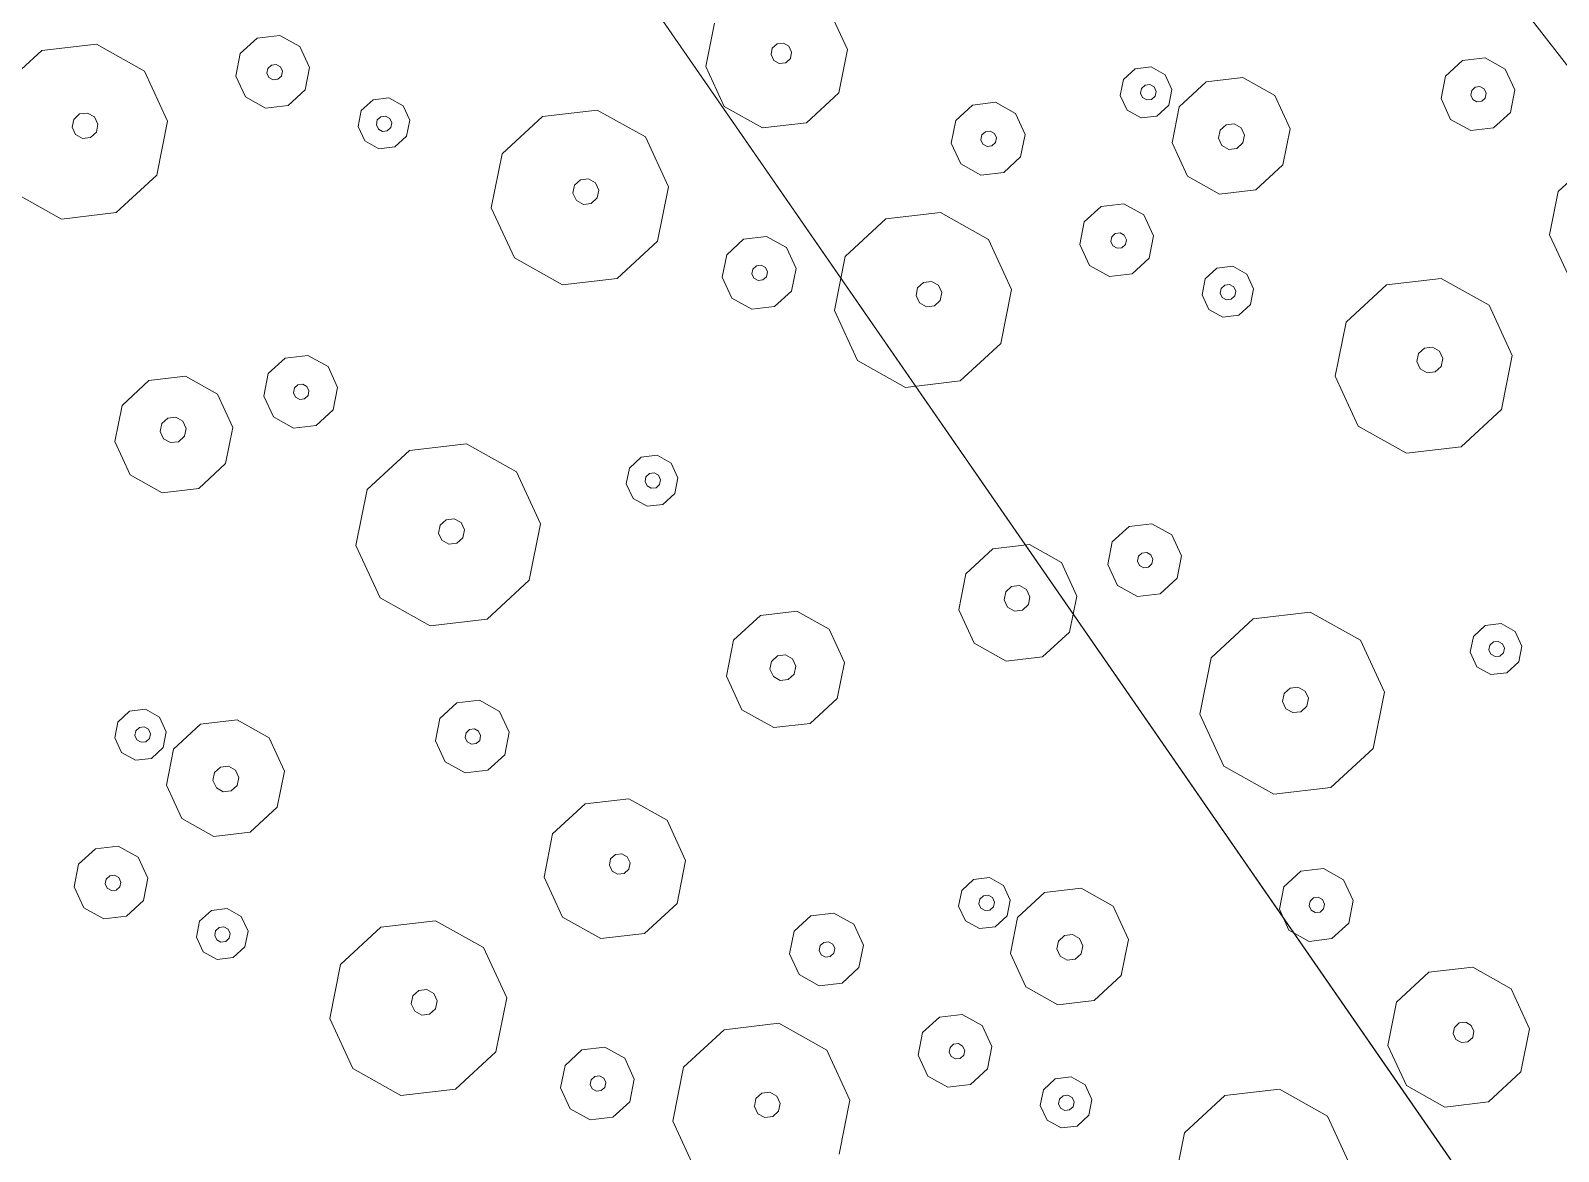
# Model space of a CAD drawing. Header units: metres. Extents: x -2858 to 512, y -1995 to 1252.
# Drawn here: x -960.471 to -957.179, y -846.506 to -844.092 of the extents above; entities that cross this region are included whole.
import ezdxf
from ezdxf.lldxf.tags import DXFTag

# ---------------------------------------------------------------- set-up
doc = ezdxf.new("R2010")
doc.units = ezdxf.units.M
doc.layers.add('Calque commun', color=7, linetype='Continuous')
doc.layers.add('Calque17', color=7, linetype='Continuous')
tags = doc.linetypes.add('HIDDENX2', pattern=[0.75, 0.5, -0.25]).pattern_tags.tags
tags[6:7] = [DXFTag(74, 4), DXFTag(75, 0), DXFTag(340, '0'), DXFTag(46, 1.0), DXFTag(50, 0.0), DXFTag(44, 0.0), DXFTag(45, 0.0)]
tags[4:5] = [DXFTag(74, 4), DXFTag(75, 0), DXFTag(340, '0'), DXFTag(46, 1.0), DXFTag(50, 0.0), DXFTag(44, 0.0), DXFTag(45, 0.0)]

# ---------------------------------------------------------------- blocks, each defined once
blk = doc.blocks.new('geometrebondepartleger')
at = {"layer": 'Calque17', "color": 1, "linetype": 'Continuous', "lineweight": 9}
blk.add_polyline3d([(125.3707, 36.6528, 79), (126.7254, 44.0992, 79), (125.2346, 35.9078, 79), (126.6129, 43.4526, 79), (128.8778, 56.0285, 79), (130.1727, 63.0986, 79), (132.3901, 75.5687, 79), (133.5351, 81.8153, 79), (135.4191, 92.3058, 79), (136.6745, 99.2914, 79), (138.3695, 108.676, 79), (140.6815, 121.4274, 79), (141.2903, 124.8972, 79)], dxfattribs=at)
blk = doc.blocks.new('pattern')
at = {"layer": 'Calque commun', "color": 54, "linetype": 'Continuous', "lineweight": 9}
for p, q in [((61.1579, 51.0036), (61.2396, 51.0519)), ((61.2396, 51.0519), (61.3341, 51.0429)), ((61.3341, 51.0429), (61.4053, 50.9801)), ((61.1201, 50.9165), (61.1579, 51.0036)), ((61.4053, 50.9801), (61.4259, 50.8874)), ((61.2363, 50.9052), (61.2418, 50.9179)), ((61.2418, 50.9179), (61.2538, 50.9249)), ((61.2538, 50.9249), (61.2675, 50.9236)), ((61.2675, 50.9236), (61.2779, 50.9144)), ((61.1407, 50.8239), (61.1201, 50.9165)), ((61.2393, 50.8917), (61.2363, 50.9052)), ((61.2497, 50.8825), (61.2393, 50.8917)), ((61.2754, 50.8882), (61.2635, 50.8812)), ((61.2809, 50.9009), (61.2754, 50.8882)), ((61.2779, 50.9144), (61.2809, 50.9009)), ((61.4259, 50.8874), (61.3881, 50.8003)), ((61.5882, 50.8048), (61.6354, 50.9137)), ((61.2635, 50.8812), (61.2497, 50.8825)), ((61.2119, 50.7611), (61.1407, 50.8239)), ((61.3881, 50.8003), (61.3064, 50.7521)), ((61.614, 50.689), (61.5882, 50.8048)), ((61.3064, 50.7521), (61.2119, 50.7611)), ((61.7029, 50.6105), (61.614, 50.689)), ((61.9233, 50.6596), (61.8211, 50.5992)), ((61.8211, 50.5992), (61.7029, 50.6105)), ((61.2057, 50.5363), (61.2483, 50.5615)), ((61.2483, 50.5615), (61.2975, 50.5568)), ((61.2975, 50.5568), (61.3346, 50.5241)), ((61.1861, 50.491), (61.2057, 50.5363)), ((61.3346, 50.5241), (61.3454, 50.4758)), ((61.1968, 50.4427), (61.1861, 50.491)), ((61.2483, 50.4859), (61.2524, 50.4954)), ((61.2524, 50.4954), (61.2613, 50.5007)), ((61.2613, 50.5007), (61.2717, 50.4997)), ((61.2717, 50.4997), (61.2795, 50.4928)), ((61.2795, 50.4928), (61.2817, 50.4827)), ((60.555, 50.4415), (60.5848, 50.4591)), ((60.5848, 50.4591), (60.6193, 50.4558)), ((61.2505, 50.4757), (61.2483, 50.4859)), ((61.2583, 50.4689), (61.2505, 50.4757)), ((61.2686, 50.4679), (61.2583, 50.4689)), ((61.2776, 50.4731), (61.2686, 50.4679)), ((61.2817, 50.4827), (61.2776, 50.4731)), ((61.3454, 50.4758), (61.3257, 50.4304)), ((60.5412, 50.4098), (60.555, 50.4415)), ((60.6193, 50.4558), (60.6452, 50.4329)), ((60.6452, 50.4329), (60.6527, 50.3991)), ((61.2339, 50.41), (61.1968, 50.4427)), ((61.3257, 50.4304), (61.2831, 50.4053)), ((60.5488, 50.376), (60.5412, 50.4098)), ((60.579, 50.4069), (60.5831, 50.4164)), ((60.5813, 50.3968), (60.579, 50.4069)), ((60.589, 50.3899), (60.5813, 50.3968)), ((60.5831, 50.4164), (60.5921, 50.4217)), ((60.5921, 50.4217), (60.6024, 50.4207)), ((60.6083, 50.3942), (60.5994, 50.3889)), ((60.6024, 50.4207), (60.6102, 50.4138)), ((60.6125, 50.4037), (60.6083, 50.3942)), ((60.6102, 50.4138), (60.6125, 50.4037)), ((60.6527, 50.3991), (60.639, 50.3674)), ((61.2831, 50.4053), (61.2339, 50.41)), ((61.8863, 50.371), (61.9001, 50.4028)), ((61.9001, 50.4028), (61.9299, 50.4204)), ((61.9299, 50.4204), (61.9643, 50.4171)), ((61.9643, 50.4171), (61.9903, 50.3942)), ((61.9903, 50.3942), (61.9978, 50.3604)), ((60.5747, 50.3531), (60.5488, 50.376)), ((60.5994, 50.3889), (60.589, 50.3899)), ((60.639, 50.3674), (60.6092, 50.3498)), ((61.8938, 50.3372), (61.8863, 50.371)), ((61.9257, 50.3683), (61.9299, 50.3778)), ((61.928, 50.3581), (61.9257, 50.3683)), ((61.9358, 50.3513), (61.928, 50.3581)), ((61.9299, 50.3778), (61.9388, 50.3831)), ((61.9388, 50.3831), (61.9491, 50.3821)), ((61.9491, 50.3821), (61.9569, 50.3752)), ((61.9592, 50.3651), (61.9551, 50.3556)), ((61.9569, 50.3752), (61.9592, 50.3651)), ((61.9978, 50.3604), (61.984, 50.3286)), ((60.6092, 50.3498), (60.5747, 50.3531)), ((60.8267, 50.2872), (60.9331, 50.35)), ((60.9331, 50.35), (61.0562, 50.3383)), ((61.0562, 50.3383), (61.1489, 50.2565)), ((61.9198, 50.3143), (61.8938, 50.3372)), ((61.9461, 50.3503), (61.9358, 50.3513)), ((61.9551, 50.3556), (61.9461, 50.3503)), ((61.984, 50.3286), (61.9542, 50.311)), ((61.9542, 50.311), (61.9198, 50.3143)), ((60.7775, 50.1738), (60.8267, 50.2872)), ((61.5913, 50.2317), (61.6595, 50.2719)), ((61.6595, 50.2719), (61.7382, 50.2644)), ((61.7382, 50.2644), (61.7975, 50.2121)), ((61.1489, 50.2565), (61.1757, 50.1358)), ((61.5599, 50.1591), (61.5913, 50.2317)), ((61.7975, 50.2121), (61.8147, 50.1349)), ((60.8044, 50.0531), (60.7775, 50.1738)), ((60.9387, 50.158), (60.9456, 50.1739)), ((60.9456, 50.1739), (60.9605, 50.1827)), ((60.9605, 50.1827), (60.9778, 50.1811)), ((60.9778, 50.1811), (60.9907, 50.1696)), ((60.9907, 50.1696), (60.9945, 50.1527)), ((61.6601, 50.1515), (61.667, 50.1673)), ((61.667, 50.1673), (61.6819, 50.1761)), ((61.6819, 50.1761), (61.6991, 50.1745)), ((61.6991, 50.1745), (61.7121, 50.163)), ((61.7121, 50.163), (61.7158, 50.1462)), ((61.9394, 50.1207), (61.9591, 50.1661)), ((61.9591, 50.1661), (62.0016, 50.1912)), ((62.0016, 50.1912), (62.0508, 50.1865)), ((62.0508, 50.1865), (62.0879, 50.1538)), ((60.9425, 50.1411), (60.9387, 50.158)), ((60.9555, 50.1297), (60.9425, 50.1411)), ((60.9727, 50.128), (60.9555, 50.1297)), ((60.9876, 50.1368), (60.9727, 50.128)), ((60.9945, 50.1527), (60.9876, 50.1368)), ((61.1757, 50.1358), (61.1266, 50.0224)), ((61.5771, 50.0819), (61.5599, 50.1591)), ((61.6639, 50.1346), (61.6601, 50.1515)), ((61.6768, 50.1231), (61.6639, 50.1346)), ((61.709, 50.1303), (61.6941, 50.1215)), ((61.7158, 50.1462), (61.709, 50.1303)), ((61.8147, 50.1349), (61.7832, 50.0623)), ((62.0003, 50.1185), (62.0044, 50.1281)), ((62.0044, 50.1281), (62.0134, 50.1333)), ((62.0134, 50.1333), (62.0237, 50.1323)), ((62.0237, 50.1323), (62.0315, 50.1255)), ((62.0879, 50.1538), (62.0987, 50.1056)), ((61.6941, 50.1215), (61.6768, 50.1231)), ((61.9501, 50.0725), (61.9394, 50.1207)), ((62.0025, 50.1084), (62.0003, 50.1185)), ((62.0103, 50.1015), (62.0025, 50.1084)), ((62.0207, 50.1005), (62.0103, 50.1015)), ((62.0296, 50.1058), (62.0207, 50.1005)), ((62.0337, 50.1153), (62.0296, 50.1058)), ((62.0315, 50.1255), (62.0337, 50.1153)), ((62.0987, 50.1056), (62.079, 50.0602)), ((60.1022, 50.0085), (60.2044, 50.0688)), ((60.2044, 50.0688), (60.3225, 50.0576)), ((61.6364, 50.0296), (61.5771, 50.0819)), ((61.7832, 50.0623), (61.7151, 50.0221)), ((61.9872, 50.0397), (61.9501, 50.0725)), ((62.2494, 50.0153), (62.3516, 50.0756)), ((60.3225, 50.0576), (60.4115, 49.979)), ((60.8971, 49.9713), (60.8044, 50.0531)), ((61.7151, 50.0221), (61.6364, 50.0296)), ((62.0364, 50.035), (61.9872, 50.0397)), ((62.079, 50.0602), (62.0364, 50.035)), ((60.055, 49.8996), (60.1022, 50.0085)), ((61.1266, 50.0224), (61.0201, 49.9596)), ((61.6977, 49.9853), (61.7275, 50.0028)), ((61.7275, 50.0028), (61.7619, 49.9996)), ((61.7619, 49.9996), (61.7879, 49.9767)), ((62.2022, 49.9064), (62.2494, 50.0153)), ((59.8927, 49.9822), (59.855, 49.8951)), ((60.4115, 49.979), (60.4373, 49.8632)), ((61.0201, 49.9596), (60.8971, 49.9713)), ((61.6839, 49.9535), (61.6977, 49.9853)), ((61.7195, 49.9531), (61.7237, 49.9627)), ((61.7237, 49.9627), (61.7326, 49.9679)), ((61.7326, 49.9679), (61.743, 49.9669)), ((61.743, 49.9669), (61.7507, 49.9601)), ((61.7879, 49.9767), (61.7954, 49.9429)), ((61.6914, 49.9197), (61.6839, 49.9535)), ((61.7218, 49.943), (61.7195, 49.9531)), ((61.7296, 49.9361), (61.7218, 49.943)), ((61.7399, 49.9351), (61.7296, 49.9361)), ((61.7489, 49.9404), (61.7399, 49.9351)), ((61.753, 49.9499), (61.7489, 49.9404)), ((61.7507, 49.9601), (61.753, 49.9499)), ((61.7954, 49.9429), (61.7816, 49.9111)), ((60.0808, 49.7838), (60.055, 49.8996)), ((60.2003, 49.8854), (60.2072, 49.9013)), ((60.2072, 49.9013), (60.2221, 49.9101)), ((60.2221, 49.9101), (60.2393, 49.9085)), ((60.2393, 49.9085), (60.2523, 49.897)), ((60.2523, 49.897), (60.2561, 49.8801)), ((61.7174, 49.8968), (61.6914, 49.9197)), ((61.7518, 49.8935), (61.7174, 49.8968)), ((61.7816, 49.9111), (61.7518, 49.8935)), ((62.228, 49.7906), (62.2022, 49.9064)), ((62.3475, 49.8922), (62.3544, 49.9081)), ((62.3544, 49.9081), (62.3693, 49.9169)), ((62.3693, 49.9169), (62.3865, 49.9152)), ((62.3865, 49.9152), (62.3995, 49.9038)), ((62.3995, 49.9038), (62.4033, 49.8869)), ((59.855, 49.8951), (59.7732, 49.8469)), ((60.2041, 49.8685), (60.2003, 49.8854)), ((60.217, 49.8571), (60.2041, 49.8685)), ((60.2492, 49.8642), (60.2343, 49.8554)), ((60.2561, 49.8801), (60.2492, 49.8642)), ((62.3513, 49.8753), (62.3475, 49.8922)), ((62.3643, 49.8639), (62.3513, 49.8753)), ((62.3815, 49.8622), (62.3643, 49.8639)), ((62.3964, 49.871), (62.3815, 49.8622)), ((62.4033, 49.8869), (62.3964, 49.871)), ((62.5845, 49.87), (62.5373, 49.7611)), ((59.7732, 49.8469), (59.6787, 49.8559)), ((60.2343, 49.8554), (60.217, 49.8571)), ((60.4373, 49.8632), (60.3901, 49.7544)), ((61.981, 49.8142), (62.0236, 49.8394)), ((62.0236, 49.8394), (62.0728, 49.8347)), ((62.0728, 49.8347), (62.1098, 49.802)), ((61.9613, 49.7689), (61.981, 49.8142)), ((62.1098, 49.802), (62.1206, 49.7537)), ((60.1698, 49.7053), (60.0808, 49.7838)), ((60.8794, 49.7202), (60.8991, 49.7656)), ((60.8991, 49.7656), (60.9417, 49.7907)), ((60.9417, 49.7907), (60.9909, 49.786)), ((60.9909, 49.786), (61.028, 49.7533)), ((61.9721, 49.7206), (61.9613, 49.7689)), ((62.0235, 49.7638), (62.0276, 49.7733)), ((62.0276, 49.7733), (62.0366, 49.7786)), ((62.0366, 49.7786), (62.0469, 49.7776)), ((62.0469, 49.7776), (62.0547, 49.7707)), ((62.0547, 49.7707), (62.057, 49.7606)), ((62.317, 49.7121), (62.228, 49.7906)), ((60.3901, 49.7544), (60.2879, 49.694)), ((61.028, 49.7533), (61.0387, 49.7051)), ((62.0258, 49.7536), (62.0235, 49.7638)), ((62.0335, 49.7468), (62.0258, 49.7536)), ((62.0439, 49.7458), (62.0335, 49.7468)), ((62.0528, 49.751), (62.0439, 49.7458)), ((62.057, 49.7606), (62.0528, 49.751)), ((62.1206, 49.7537), (62.1009, 49.7083)), ((62.5373, 49.7611), (62.4351, 49.7008)), ((60.2879, 49.694), (60.1698, 49.7053)), ((60.8902, 49.672), (60.8794, 49.7202)), ((60.9416, 49.7151), (60.9458, 49.7246)), ((60.9439, 49.705), (60.9416, 49.7151)), ((60.9517, 49.6981), (60.9439, 49.705)), ((60.9458, 49.7246), (60.9547, 49.7299)), ((60.9547, 49.7299), (60.965, 49.7289)), ((60.9709, 49.7024), (60.962, 49.6971)), ((60.965, 49.7289), (60.9728, 49.7221)), ((60.9751, 49.7119), (60.9709, 49.7024)), ((60.9728, 49.7221), (60.9751, 49.7119)), ((61.0387, 49.7051), (61.019, 49.6597)), ((62.0091, 49.6879), (61.9721, 49.7206)), ((62.1009, 49.7083), (62.0583, 49.6832)), ((62.4351, 49.7008), (62.317, 49.7121)), ((60.9272, 49.6392), (60.8902, 49.672)), ((60.962, 49.6971), (60.9517, 49.6981)), ((61.1142, 49.6552), (61.1823, 49.6955)), ((61.1823, 49.6955), (61.261, 49.688)), ((61.261, 49.688), (61.3203, 49.6356)), ((62.0583, 49.6832), (62.0091, 49.6879)), ((59.6726, 49.6311), (59.7151, 49.6563)), ((59.7151, 49.6563), (59.7644, 49.6516)), ((59.7644, 49.6516), (59.8014, 49.6189)), ((60.9765, 49.6346), (60.9272, 49.6392)), ((61.019, 49.6597), (60.9765, 49.6346)), ((61.0827, 49.5827), (61.1142, 49.6552)), ((61.3203, 49.6356), (61.3375, 49.5584)), ((62.5056, 49.5939), (62.5253, 49.6393)), ((62.5253, 49.6393), (62.5679, 49.6644)), ((62.5679, 49.6644), (62.6171, 49.6597)), ((62.6171, 49.6597), (62.6542, 49.627)), ((59.6529, 49.5858), (59.6726, 49.6311)), ((59.8014, 49.6189), (59.8122, 49.5706)), ((62.572, 49.5983), (62.5809, 49.6036)), ((62.5809, 49.6036), (62.5912, 49.6026)), ((62.5912, 49.6026), (62.599, 49.5957)), ((62.6542, 49.627), (62.6649, 49.5787)), ((59.6637, 49.5375), (59.6529, 49.5858)), ((59.7151, 49.5807), (59.7192, 49.5902)), ((59.7174, 49.5705), (59.7151, 49.5807)), ((59.7251, 49.5637), (59.7174, 49.5705)), ((59.7192, 49.5902), (59.7282, 49.5955)), ((59.7282, 49.5955), (59.7385, 49.5945)), ((59.7444, 49.5679), (59.7355, 49.5627)), ((59.7385, 49.5945), (59.7463, 49.5876)), ((59.7485, 49.5775), (59.7444, 49.5679)), ((59.7463, 49.5876), (59.7485, 49.5775)), ((59.8122, 49.5706), (59.7925, 49.5252)), ((61.0999, 49.5054), (61.0827, 49.5827)), ((61.1757, 49.5653), (61.1826, 49.5812)), ((61.1826, 49.5812), (61.1975, 49.59)), ((61.1975, 49.59), (61.2147, 49.5883)), ((61.2147, 49.5883), (61.2277, 49.5769)), ((61.2277, 49.5769), (61.2314, 49.56)), ((62.5164, 49.5457), (62.5056, 49.5939)), ((62.5678, 49.5888), (62.572, 49.5983)), ((62.5701, 49.5787), (62.5678, 49.5888)), ((62.5779, 49.5718), (62.5701, 49.5787)), ((62.5882, 49.5708), (62.5779, 49.5718)), ((62.5971, 49.5761), (62.5882, 49.5708)), ((62.6013, 49.5856), (62.5971, 49.5761)), ((62.599, 49.5957), (62.6013, 49.5856)), ((62.6649, 49.5787), (62.6452, 49.5334)), ((59.7007, 49.5048), (59.6637, 49.5375)), ((59.7355, 49.5627), (59.7251, 49.5637)), ((61.1794, 49.5484), (61.1757, 49.5653)), ((61.1924, 49.5369), (61.1794, 49.5484)), ((61.2096, 49.5353), (61.1924, 49.5369)), ((61.2245, 49.5441), (61.2096, 49.5353)), ((61.2314, 49.56), (61.2245, 49.5441)), ((61.3375, 49.5584), (61.3061, 49.4858)), ((62.5534, 49.5129), (62.5164, 49.5457)), ((59.7499, 49.5001), (59.7007, 49.5048)), ((59.7925, 49.5252), (59.7499, 49.5001)), ((60.3669, 49.4976), (60.3967, 49.5152)), ((60.3967, 49.5152), (60.4311, 49.5119)), ((60.4311, 49.5119), (60.4571, 49.489)), ((61.1592, 49.4531), (61.0999, 49.5054)), ((62.6027, 49.5082), (62.5534, 49.5129)), ((62.6452, 49.5334), (62.6027, 49.5082)), ((60.3531, 49.4658), (60.3669, 49.4976)), ((60.3926, 49.4631), (60.3967, 49.4726)), ((60.3967, 49.4726), (60.4056, 49.4779)), ((60.4056, 49.4779), (60.416, 49.4769)), ((60.416, 49.4769), (60.4237, 49.47)), ((60.4237, 49.47), (60.426, 49.4599)), ((60.4571, 49.489), (60.4646, 49.4552)), ((61.3061, 49.4858), (61.2379, 49.4456)), ((60.3606, 49.432), (60.3531, 49.4658)), ((60.3948, 49.4529), (60.3926, 49.4631)), ((60.4026, 49.4461), (60.3948, 49.4529)), ((60.4129, 49.4451), (60.4026, 49.4461)), ((60.4219, 49.4504), (60.4129, 49.4451)), ((60.426, 49.4599), (60.4219, 49.4504)), ((60.4646, 49.4552), (60.4508, 49.4234)), ((61.2379, 49.4456), (61.1592, 49.4531)), ((62.1004, 49.4073), (62.1821, 49.4556)), ((62.1821, 49.4556), (62.2766, 49.4465)), ((62.2766, 49.4465), (62.3478, 49.3837)), ((60.3866, 49.4091), (60.3606, 49.432)), ((60.421, 49.4058), (60.3866, 49.4091)), ((60.4508, 49.4234), (60.421, 49.4058)), ((61.5547, 49.3777), (61.6228, 49.4179)), ((61.6228, 49.4179), (61.7016, 49.4104)), ((61.7016, 49.4104), (61.7609, 49.358)), ((62.0626, 49.3202), (62.1004, 49.4073)), ((61.5233, 49.3051), (61.5547, 49.3777)), ((62.3478, 49.3837), (62.3684, 49.2911)), ((62.5779, 49.3174), (62.6801, 49.3777)), ((62.6801, 49.3777), (62.7982, 49.3664)), ((60.0582, 49.3265), (60.1263, 49.3667)), ((60.1263, 49.3667), (60.205, 49.3592)), ((60.205, 49.3592), (60.2643, 49.3069)), ((61.7609, 49.358), (61.7781, 49.2808)), ((62.7982, 49.3664), (62.8872, 49.2879)), ((60.0267, 49.254), (60.0582, 49.3265)), ((60.2643, 49.3069), (60.2815, 49.2297)), ((61.5405, 49.2279), (61.5233, 49.3051)), ((61.6237, 49.2892), (61.6306, 49.3051)), ((61.6306, 49.3051), (61.6455, 49.3139)), ((61.6455, 49.3139), (61.6627, 49.3123)), ((61.6627, 49.3123), (61.6757, 49.3008)), ((62.0832, 49.2275), (62.0626, 49.3202)), ((62.1788, 49.3088), (62.1843, 49.3215)), ((62.1818, 49.2953), (62.1788, 49.3088)), ((62.1843, 49.3215), (62.1963, 49.3286)), ((62.1963, 49.3286), (62.21, 49.3272)), ((62.21, 49.3272), (62.2204, 49.3181)), ((62.2234, 49.3046), (62.2179, 49.2919)), ((62.2204, 49.3181), (62.2234, 49.3046)), ((62.5307, 49.2085), (62.5779, 49.3174)), ((60.4259, 49.2609), (60.4685, 49.286)), ((60.4685, 49.286), (60.5177, 49.2813)), ((60.5177, 49.2813), (60.5547, 49.2486)), ((61.6274, 49.2723), (61.6237, 49.2892)), ((61.6404, 49.2609), (61.6274, 49.2723)), ((61.6794, 49.2839), (61.6725, 49.268)), ((61.6757, 49.3008), (61.6794, 49.2839)), ((61.7781, 49.2808), (61.7466, 49.2082)), ((62.1922, 49.2862), (62.1818, 49.2953)), ((62.206, 49.2848), (62.1922, 49.2862)), ((62.2179, 49.2919), (62.206, 49.2848)), ((62.3684, 49.2911), (62.3306, 49.204)), ((62.8872, 49.2879), (62.913, 49.1721)), ((60.0439, 49.1767), (60.0267, 49.254)), ((60.1269, 49.2463), (60.1338, 49.2621)), ((60.1307, 49.2294), (60.1269, 49.2463)), ((60.1338, 49.2621), (60.1487, 49.2709)), ((60.1487, 49.2709), (60.1659, 49.2693)), ((60.1659, 49.2693), (60.1789, 49.2578)), ((60.1827, 49.241), (60.1758, 49.2251)), ((60.1789, 49.2578), (60.1827, 49.241)), ((60.4062, 49.2155), (60.4259, 49.2609)), ((60.5547, 49.2486), (60.5655, 49.2004)), ((61.6576, 49.2593), (61.6404, 49.2609)), ((61.6725, 49.268), (61.6576, 49.2593)), ((60.1437, 49.2179), (60.1307, 49.2294)), ((60.1609, 49.2163), (60.1437, 49.2179)), ((60.1758, 49.2251), (60.1609, 49.2163)), ((60.2815, 49.2297), (60.2501, 49.1571)), ((60.417, 49.1673), (60.4062, 49.2155)), ((60.4671, 49.2133), (60.4712, 49.2229)), ((60.4694, 49.2032), (60.4671, 49.2133)), ((60.4712, 49.2229), (60.4802, 49.2281)), ((60.4802, 49.2281), (60.4905, 49.2272)), ((60.4905, 49.2272), (60.4983, 49.2203)), ((60.5006, 49.2101), (60.4964, 49.2006)), ((60.4983, 49.2203), (60.5006, 49.2101)), ((61.5998, 49.1755), (61.5405, 49.2279)), ((61.7466, 49.2082), (61.6785, 49.168)), ((62.1544, 49.1647), (62.0832, 49.2275)), ((62.5565, 49.0927), (62.5307, 49.2085)), ((62.676, 49.1943), (62.6829, 49.2102)), ((62.6829, 49.2102), (62.6978, 49.2189)), ((62.6978, 49.2189), (62.715, 49.2173)), ((62.715, 49.2173), (62.728, 49.2059)), ((62.728, 49.2059), (62.7317, 49.189)), ((60.1032, 49.1244), (60.0439, 49.1767)), ((60.4772, 49.1963), (60.4694, 49.2032)), ((60.4875, 49.1953), (60.4772, 49.1963)), ((60.4964, 49.2006), (60.4875, 49.1953)), ((60.5655, 49.2004), (60.5458, 49.155)), ((61.6785, 49.168), (61.5998, 49.1755)), ((62.3306, 49.204), (62.2489, 49.1557)), ((62.6797, 49.1774), (62.676, 49.1943)), ((62.6927, 49.1659), (62.6797, 49.1774)), ((62.7248, 49.1731), (62.7099, 49.1643)), ((62.7317, 49.189), (62.7248, 49.1731)), ((60.2501, 49.1571), (60.1819, 49.1169)), ((60.454, 49.1345), (60.417, 49.1673)), ((60.5458, 49.155), (60.5032, 49.1299)), ((60.7163, 49.1101), (60.8184, 49.1704)), ((60.8184, 49.1704), (60.9366, 49.1592)), ((60.9366, 49.1592), (61.0255, 49.0806)), ((62.2489, 49.1557), (62.1544, 49.1647)), ((62.7099, 49.1643), (62.6927, 49.1659)), ((62.913, 49.1721), (62.8657, 49.0632)), ((60.1819, 49.1169), (60.1032, 49.1244)), ((60.5032, 49.1299), (60.454, 49.1345)), ((60.6691, 49.0012), (60.7163, 49.1101)), ((60.1507, 49.0483), (60.1645, 49.0801)), ((60.1645, 49.0801), (60.1943, 49.0976)), ((60.1943, 49.0976), (60.2287, 49.0944)), ((60.2287, 49.0944), (60.2547, 49.0715)), ((61.0255, 49.0806), (61.0513, 48.9648)), ((62.6454, 49.0141), (62.5565, 49.0927)), ((60.1582, 49.0145), (60.1507, 49.0483)), ((60.1864, 49.0479), (60.1905, 49.0575)), ((60.1886, 49.0378), (60.1864, 49.0479)), ((60.1905, 49.0575), (60.1994, 49.0627)), ((60.1994, 49.0627), (60.2098, 49.0617)), ((60.2098, 49.0617), (60.2176, 49.0549)), ((60.2198, 49.0447), (60.2157, 49.0352)), ((60.2176, 49.0549), (60.2198, 49.0447)), ((60.2547, 49.0715), (60.2622, 49.0377)), ((62.8657, 49.0632), (62.7636, 49.0029)), ((60.1842, 48.9916), (60.1582, 49.0145)), ((60.1964, 49.0309), (60.1886, 49.0378)), ((60.2067, 49.0299), (60.1964, 49.0309)), ((60.2157, 49.0352), (60.2067, 49.0299)), ((60.2622, 49.0377), (60.2484, 49.0059)), ((60.8212, 49.0029), (60.8361, 49.0117)), ((60.8361, 49.0117), (60.8534, 49.0101)), ((60.8534, 49.0101), (60.8663, 48.9986)), ((62.7636, 49.0029), (62.6454, 49.0141)), ((60.2186, 48.9883), (60.1842, 48.9916)), ((60.2484, 49.0059), (60.2186, 48.9883)), ((60.6949, 48.8854), (60.6691, 49.0012)), ((60.8143, 48.987), (60.8212, 49.0029)), ((60.8181, 48.9701), (60.8143, 48.987)), ((60.8701, 48.9817), (60.8632, 48.9658)), ((60.8663, 48.9986), (60.8701, 48.9817)), ((60.8311, 48.9587), (60.8181, 48.9701)), ((60.8483, 48.957), (60.8311, 48.9587)), ((60.8632, 48.9658), (60.8483, 48.957)), ((61.0513, 48.9648), (61.0041, 48.8559)), ((62.1482, 48.94), (62.1908, 48.9651)), ((62.1908, 48.9651), (62.24, 48.9604)), ((62.24, 48.9604), (62.2771, 48.9277)), ((60.4478, 48.9091), (60.4904, 48.9342)), ((60.4904, 48.9342), (60.5396, 48.9295)), ((60.5396, 48.9295), (60.5767, 48.8968)), ((62.1286, 48.8946), (62.1482, 48.94)), ((62.2771, 48.9277), (62.2879, 48.8795)), ((60.4281, 48.8637), (60.4478, 48.9091)), ((60.5767, 48.8968), (60.5874, 48.8485)), ((60.7838, 48.8069), (60.6949, 48.8854)), ((62.1393, 48.8464), (62.1286, 48.8946)), ((62.1908, 48.8895), (62.1949, 48.899)), ((62.193, 48.8794), (62.1908, 48.8895)), ((62.2008, 48.8725), (62.193, 48.8794)), ((62.1949, 48.899), (62.2038, 48.9043)), ((62.2038, 48.9043), (62.2142, 48.9033)), ((62.2201, 48.8768), (62.2111, 48.8715)), ((62.2142, 48.9033), (62.222, 48.8965)), ((62.2242, 48.8863), (62.2201, 48.8768)), ((62.222, 48.8965), (62.2242, 48.8863)), ((62.2879, 48.8795), (62.2682, 48.8341)), ((60.4389, 48.8154), (60.4281, 48.8637)), ((60.4903, 48.8586), (60.4945, 48.8681)), ((60.4926, 48.8484), (60.4903, 48.8586)), ((60.5004, 48.8416), (60.4926, 48.8484)), ((60.4945, 48.8681), (60.5034, 48.8734)), ((60.5034, 48.8734), (60.5137, 48.8724)), ((60.5196, 48.8459), (60.5107, 48.8406)), ((60.5137, 48.8724), (60.5215, 48.8655)), ((60.5238, 48.8554), (60.5196, 48.8459)), ((60.5215, 48.8655), (60.5238, 48.8554)), ((60.5874, 48.8485), (60.5677, 48.8032)), ((61.0041, 48.8559), (60.9019, 48.7956)), ((61.4837, 48.8134), (61.4975, 48.8451)), ((61.4975, 48.8451), (61.5273, 48.8627)), ((61.5273, 48.8627), (61.5618, 48.8595)), ((61.5618, 48.8595), (61.5877, 48.8366)), ((62.1764, 48.8136), (62.1393, 48.8464)), ((62.2111, 48.8715), (62.2008, 48.8725)), ((60.476, 48.7827), (60.4389, 48.8154)), ((60.5107, 48.8406), (60.5004, 48.8416)), ((61.4913, 48.7796), (61.4837, 48.8134)), ((61.5215, 48.8105), (61.5256, 48.8201)), ((61.5238, 48.8004), (61.5215, 48.8105)), ((61.5256, 48.8201), (61.5346, 48.8253)), ((61.5346, 48.8253), (61.5449, 48.8244)), ((61.5449, 48.8244), (61.5527, 48.8175)), ((61.5527, 48.8175), (61.555, 48.8074)), ((61.5877, 48.8366), (61.5952, 48.8028)), ((62.2256, 48.8089), (62.1764, 48.8136)), ((62.2682, 48.8341), (62.2256, 48.8089)), ((62.8426, 48.8064), (62.8724, 48.824)), ((62.8724, 48.824), (62.9068, 48.8207)), ((62.9068, 48.8207), (62.9328, 48.7978)), ((60.5252, 48.778), (60.476, 48.7827)), ((60.5677, 48.8032), (60.5252, 48.778)), ((60.9019, 48.7956), (60.7838, 48.8069)), ((61.5172, 48.7567), (61.4913, 48.7796)), ((61.5315, 48.7935), (61.5238, 48.8004)), ((61.5419, 48.7925), (61.5315, 48.7935)), ((61.5508, 48.7978), (61.5419, 48.7925)), ((61.555, 48.8074), (61.5508, 48.7978)), ((61.5952, 48.8028), (61.5815, 48.771)), ((62.8288, 48.7747), (62.8426, 48.8064)), ((62.8682, 48.7719), (62.8724, 48.7814)), ((62.8724, 48.7814), (62.8813, 48.7867)), ((62.8813, 48.7867), (62.8916, 48.7857)), ((62.8916, 48.7857), (62.8994, 48.7789)), ((62.8994, 48.7789), (62.9017, 48.7687)), ((62.9328, 48.7978), (62.9403, 48.764)), ((60.9921, 48.7341), (61.0347, 48.7592)), ((61.0347, 48.7592), (61.0839, 48.7545)), ((61.0839, 48.7545), (61.121, 48.7218)), ((61.5517, 48.7534), (61.5172, 48.7567)), ((61.5815, 48.771), (61.5517, 48.7534)), ((61.7692, 48.6908), (61.8756, 48.7536)), ((61.8756, 48.7536), (61.9987, 48.7419)), ((62.8363, 48.7409), (62.8288, 48.7747)), ((62.8705, 48.7618), (62.8682, 48.7719)), ((62.8783, 48.7549), (62.8705, 48.7618)), ((62.8886, 48.7539), (62.8783, 48.7549)), ((62.8975, 48.7592), (62.8886, 48.7539)), ((62.9017, 48.7687), (62.8975, 48.7592)), ((62.9403, 48.764), (62.9265, 48.7323)), ((60.9725, 48.6887), (60.9921, 48.7341)), ((61.121, 48.7218), (61.1317, 48.6735)), ((61.9987, 48.7419), (62.0914, 48.6601)), ((62.8623, 48.718), (62.8363, 48.7409)), ((62.8967, 48.7147), (62.8623, 48.718)), ((62.9265, 48.7323), (62.8967, 48.7147)), ((60.9832, 48.6405), (60.9725, 48.6887)), ((61.0346, 48.6836), (61.0388, 48.6931)), ((61.0369, 48.6735), (61.0346, 48.6836)), ((61.0388, 48.6931), (61.0477, 48.6984)), ((61.0477, 48.6984), (61.0581, 48.6974)), ((61.0581, 48.6974), (61.0658, 48.6905)), ((61.0681, 48.6804), (61.064, 48.6709)), ((61.0658, 48.6905), (61.0681, 48.6804)), ((61.72, 48.5774), (61.7692, 48.6908)), ((61.0447, 48.6666), (61.0369, 48.6735)), ((61.055, 48.6656), (61.0447, 48.6666)), ((61.064, 48.6709), (61.055, 48.6656)), ((61.1317, 48.6735), (61.1121, 48.6282)), ((62.0914, 48.6601), (62.1182, 48.5395)), ((62.5338, 48.6354), (62.602, 48.6756)), ((62.602, 48.6756), (62.6807, 48.6681)), ((62.6807, 48.6681), (62.74, 48.6157)), ((61.0203, 48.6077), (60.9832, 48.6405)), ((61.1121, 48.6282), (61.0695, 48.603)), ((62.5024, 48.5628), (62.5338, 48.6354)), ((62.74, 48.6157), (62.7572, 48.5385)), ((61.0695, 48.603), (61.0203, 48.6077)), ((61.8881, 48.5775), (61.903, 48.5863)), ((61.903, 48.5863), (61.9203, 48.5847)), ((61.9203, 48.5847), (61.9332, 48.5732)), ((62.9016, 48.5697), (62.9441, 48.5949)), ((62.9441, 48.5949), (62.9933, 48.5902)), ((62.9933, 48.5902), (63.0304, 48.5575)), ((60.5672, 48.5021), (60.6489, 48.5504)), ((60.6489, 48.5504), (60.7434, 48.5414)), ((61.7469, 48.4567), (61.72, 48.5774)), ((61.8812, 48.5617), (61.8881, 48.5775)), ((61.885, 48.5448), (61.8812, 48.5617)), ((61.937, 48.5564), (61.9301, 48.5405)), ((61.9332, 48.5732), (61.937, 48.5564)), ((62.5196, 48.4856), (62.5024, 48.5628)), ((62.6026, 48.5551), (62.6095, 48.571)), ((62.6064, 48.5382), (62.6026, 48.5551)), ((62.6095, 48.571), (62.6244, 48.5798)), ((62.6244, 48.5798), (62.6416, 48.5781)), ((62.6416, 48.5781), (62.6546, 48.5667)), ((62.6583, 48.5498), (62.6515, 48.5339)), ((62.6546, 48.5667), (62.6583, 48.5498)), ((62.8819, 48.5244), (62.9016, 48.5697)), ((63.0304, 48.5575), (63.0412, 48.5092)), ((60.7434, 48.5414), (60.8146, 48.4785)), ((61.898, 48.5333), (61.885, 48.5448)), ((61.9152, 48.5317), (61.898, 48.5333)), ((61.9301, 48.5405), (61.9152, 48.5317)), ((62.1182, 48.5395), (62.0691, 48.4261)), ((62.6193, 48.5268), (62.6064, 48.5382)), ((62.6366, 48.5251), (62.6193, 48.5268)), ((62.6515, 48.5339), (62.6366, 48.5251)), ((62.7572, 48.5385), (62.7257, 48.4659)), ((62.8926, 48.4761), (62.8819, 48.5244)), ((62.9428, 48.5222), (62.9469, 48.5317)), ((62.945, 48.512), (62.9428, 48.5222)), ((62.9469, 48.5317), (62.9559, 48.537)), ((62.9559, 48.537), (62.9662, 48.536)), ((62.9662, 48.536), (62.974, 48.5291)), ((62.9762, 48.519), (62.9721, 48.5095)), ((62.974, 48.5291), (62.9762, 48.519)), ((60.5294, 48.415), (60.5672, 48.5021)), ((62.5789, 48.4332), (62.5196, 48.4856)), ((62.9528, 48.5052), (62.945, 48.512)), ((62.9632, 48.5042), (62.9528, 48.5052)), ((62.9721, 48.5095), (62.9632, 48.5042)), ((63.0412, 48.5092), (63.0215, 48.4638)), ((60.8146, 48.4785), (60.8352, 48.3859)), ((61.0447, 48.4122), (61.1469, 48.4725)), ((61.1469, 48.4725), (61.265, 48.4612)), ((61.265, 48.4612), (61.354, 48.3827)), ((61.8396, 48.3749), (61.7469, 48.4567)), ((62.7257, 48.4659), (62.6576, 48.4257)), ((62.9297, 48.4434), (62.8926, 48.4761)), ((63.0215, 48.4638), (62.9789, 48.4387)), ((60.6456, 48.4036), (60.6512, 48.4163)), ((60.6512, 48.4163), (60.6631, 48.4234)), ((60.6631, 48.4234), (60.6769, 48.4221)), ((60.6769, 48.4221), (60.6872, 48.4129)), ((62.0691, 48.4261), (61.9626, 48.3632)), ((62.6576, 48.4257), (62.5789, 48.4332)), ((62.9789, 48.4387), (62.9297, 48.4434)), ((60.6487, 48.3901), (60.6456, 48.4036)), ((60.659, 48.381), (60.6487, 48.3901)), ((60.6847, 48.3867), (60.6728, 48.3796)), ((60.6902, 48.3994), (60.6847, 48.3867)), ((60.6872, 48.4129), (60.6902, 48.3994)), ((60.8352, 48.3859), (60.7975, 48.2988)), ((60.9975, 48.3033), (61.0447, 48.4122)), ((61.354, 48.3827), (61.3798, 48.2669)), ((62.6264, 48.3571), (62.6402, 48.3889)), ((62.6402, 48.3889), (62.67, 48.4065)), ((62.67, 48.4065), (62.7044, 48.4032)), ((62.7044, 48.4032), (62.7304, 48.3803)), ((60.6728, 48.3796), (60.659, 48.381)), ((61.9626, 48.3632), (61.8396, 48.3749)), ((62.6339, 48.3234), (62.6264, 48.3571)), ((62.662, 48.3568), (62.6662, 48.3663)), ((62.6643, 48.3466), (62.662, 48.3568)), ((62.6662, 48.3663), (62.6751, 48.3716)), ((62.6751, 48.3716), (62.6854, 48.3706)), ((62.6854, 48.3706), (62.6932, 48.3637)), ((62.6955, 48.3536), (62.6914, 48.3441)), ((62.6932, 48.3637), (62.6955, 48.3536)), ((62.7304, 48.3803), (62.7379, 48.3465)), ((62.6599, 48.3005), (62.6339, 48.3234)), ((62.6721, 48.3398), (62.6643, 48.3466)), ((62.6824, 48.3388), (62.6721, 48.3398)), ((62.6914, 48.3441), (62.6824, 48.3388)), ((62.7379, 48.3465), (62.7241, 48.3148)), ((60.7975, 48.2988), (60.7157, 48.2505)), ((61.0233, 48.1875), (60.9975, 48.3033)), ((61.1428, 48.2891), (61.1497, 48.305)), ((61.1466, 48.2722), (61.1428, 48.2891)), ((61.1497, 48.305), (61.1646, 48.3138)), ((61.1646, 48.3138), (61.1818, 48.3121)), ((61.1818, 48.3121), (61.1948, 48.3007)), ((61.1948, 48.3007), (61.1985, 48.2838)), ((62.6943, 48.2972), (62.6599, 48.3005)), ((62.7241, 48.3148), (62.6943, 48.2972)), ((61.1595, 48.2607), (61.1466, 48.2722)), ((61.1768, 48.2591), (61.1595, 48.2607)), ((61.1917, 48.2679), (61.1768, 48.2591)), ((61.1985, 48.2838), (61.1917, 48.2679)), ((61.3798, 48.2669), (61.3326, 48.158)), ((61.1123, 48.1089), (61.0233, 48.1875)), ((61.8416, 48.1692), (61.8842, 48.1944)), ((61.8842, 48.1944), (61.9334, 48.1897)), ((61.9334, 48.1897), (61.9705, 48.157)), ((61.3326, 48.158), (61.2304, 48.0977)), ((61.8219, 48.1239), (61.8416, 48.1692)), ((61.9705, 48.157), (61.9812, 48.1087)), ((61.8327, 48.0756), (61.8219, 48.1239)), ((61.8841, 48.1188), (61.8883, 48.1283)), ((61.8883, 48.1283), (61.8972, 48.1336)), ((61.8972, 48.1336), (61.9075, 48.1326)), ((61.9075, 48.1326), (61.9153, 48.1257)), ((61.9153, 48.1257), (61.9176, 48.1156)), ((61.2304, 48.0977), (61.1123, 48.1089)), ((61.8864, 48.1086), (61.8841, 48.1188)), ((61.8942, 48.1017), (61.8864, 48.1086)), ((61.9045, 48.1008), (61.8942, 48.1017)), ((61.9134, 48.106), (61.9045, 48.1008)), ((61.9176, 48.1156), (61.9134, 48.106)), ((61.9812, 48.1087), (61.9615, 48.0633)), ((62.0567, 48.0589), (62.1248, 48.0991)), ((62.1248, 48.0991), (62.2035, 48.0916)), ((62.2035, 48.0916), (62.2628, 48.0392)), ((61.8697, 48.0429), (61.8327, 48.0756)), ((61.9615, 48.0633), (61.919, 48.0382)), ((62.0252, 47.9863), (62.0567, 48.0589)), ((61.919, 48.0382), (61.8697, 48.0429)), ((62.2628, 48.0392), (62.28, 47.962)), ((62.1251, 47.9848), (62.14, 47.9936)), ((62.14, 47.9936), (62.1572, 47.992)), ((62.1572, 47.992), (62.1702, 47.9805)), ((62.0424, 47.9091), (62.0252, 47.9863)), ((62.1182, 47.9689), (62.1251, 47.9848)), ((62.1219, 47.952), (62.1182, 47.9689)), ((62.1739, 47.9636), (62.167, 47.9477)), ((62.1702, 47.9805), (62.1739, 47.9636)), ((62.28, 47.962), (62.2486, 47.8894)), ((62.1349, 47.9406), (62.1219, 47.952)), ((62.1521, 47.9389), (62.1349, 47.9406)), ((62.167, 47.9477), (62.1521, 47.9389)), ((61.2956, 47.8695), (61.3094, 47.9012)), ((61.3094, 47.9012), (61.3392, 47.9188)), ((61.3392, 47.9188), (61.3736, 47.9155)), ((61.3736, 47.9155), (61.3996, 47.8926)), ((61.3996, 47.8926), (61.4071, 47.8588)), ((62.1017, 47.8567), (62.0424, 47.9091)), ((62.2486, 47.8894), (62.1804, 47.8492)), ((61.3031, 47.8357), (61.2956, 47.8695)), ((61.3351, 47.8667), (61.3392, 47.8762)), ((61.3373, 47.8566), (61.3351, 47.8667)), ((61.3451, 47.8497), (61.3373, 47.8566)), ((61.3392, 47.8762), (61.3481, 47.8815)), ((61.3481, 47.8815), (61.3585, 47.8805)), ((61.3585, 47.8805), (61.3662, 47.8737)), ((61.3685, 47.8635), (61.3644, 47.854)), ((61.3662, 47.8737), (61.3685, 47.8635)), ((61.4071, 47.8588), (61.3933, 47.8271)), ((62.1804, 47.8492), (62.1017, 47.8567)), ((61.3291, 47.8128), (61.3031, 47.8357)), ((61.3554, 47.8487), (61.3451, 47.8497)), ((61.3644, 47.854), (61.3554, 47.8487)), ((61.3933, 47.8271), (61.3635, 47.8095)), ((61.3635, 47.8095), (61.3291, 47.8128)), ((61.3487, 47.6192), (61.3684, 47.6645)), ((61.3684, 47.6645), (61.4109, 47.6897)), ((61.4109, 47.6897), (61.4602, 47.685)), ((61.4602, 47.685), (61.4972, 47.6523)), ((61.4096, 47.617), (61.4137, 47.6265)), ((61.4137, 47.6265), (61.4227, 47.6318)), ((61.4227, 47.6318), (61.433, 47.6308)), ((61.433, 47.6308), (61.4408, 47.6239)), ((61.4972, 47.6523), (61.508, 47.604)), ((61.3595, 47.5709), (61.3487, 47.6192)), ((61.4119, 47.6068), (61.4096, 47.617)), ((61.4197, 47.6), (61.4119, 47.6068)), ((61.43, 47.599), (61.4197, 47.6)), ((61.4389, 47.6043), (61.43, 47.599)), ((61.4431, 47.6138), (61.4389, 47.6043)), ((61.4408, 47.6239), (61.4431, 47.6138)), ((61.508, 47.604), (61.4883, 47.5586)), ((61.3965, 47.5382), (61.3595, 47.5709)), ((61.6588, 47.5137), (61.7609, 47.5741)), ((61.7609, 47.5741), (61.8791, 47.5628)), ((61.8791, 47.5628), (61.968, 47.4843)), ((61.4457, 47.5335), (61.3965, 47.5382)), ((61.4883, 47.5586), (61.4457, 47.5335)), ((61.6116, 47.4049), (61.6588, 47.5137)), ((61.968, 47.4843), (61.9938, 47.3685)), ((61.6374, 47.2891), (61.6116, 47.4049)), ((61.7568, 47.3907), (61.7637, 47.4065)), ((61.7637, 47.4065), (61.7786, 47.4153)), ((61.7786, 47.4153), (61.7959, 47.4137)), ((61.7959, 47.4137), (61.8088, 47.4022)), ((61.8088, 47.4022), (61.8126, 47.3854)), ((61.7606, 47.3738), (61.7568, 47.3907)), ((61.7736, 47.3623), (61.7606, 47.3738)), ((61.8057, 47.3695), (61.7908, 47.3607)), ((61.8126, 47.3854), (61.8057, 47.3695)), ((61.7908, 47.3607), (61.7736, 47.3623)), ((61.7263, 47.2105), (61.6374, 47.2891)), ((61.8444, 47.1993), (61.7263, 47.2105))]:
    blk.add_line(p, q, dxfattribs=at)
at = {"layer": 'Calque commun', "color": 7, "linetype": 'Continuous', "lineweight": 9}
mesh = blk.add_polyface(dxfattribs=at)
corners = [(70.8497, 113.5412), (53.8349, 19.1692), (74.7282, 106.3237), (76.0435, 113.5984), (74.769, 106.1763), (58.8077, 18.2701), (114.1703, 105.207), (114.1703, 98.5387)]
mesh.append_faces([[corners[k] for k in face] for face in [(3, 4, 6)]], dxfattribs={"vtx0": -1, "vtx1": -1, "color": 7})
mesh.append_faces([[corners[k] for k in face] for face in [(3, 2, 4)]], dxfattribs={"vtx0": -1, "vtx2": -1, "color": 7})
mesh.append_faces([[corners[k] for k in face] for face in [(5, 2, 1)]], dxfattribs={"vtx1": -1, "color": 7})
mesh.append_faces([[corners[k] for k in face] for face in [(0, 1, 2), (3, 0, 2)]], dxfattribs={"vtx1": -1, "vtx2": -1, "color": 7})
mesh.append_faces([[corners[k] for k in face] for face in [(4, 7, 6)]], dxfattribs={"vtx2": -1, "color": 7})

msp = doc.modelspace()

# ---------------------------------------------------------------- linework, layer by layer
at = {"layer": 'Calque commun', "color": 3, "linetype": 'HIDDENX2', "lineweight": 18, "extrusion": (0, 0, -1)}
msp.add_arc((879.8798, -719.4797), 120.3746, 259.883419, 322.052272, dxfattribs=at)

# ---------------------------------------------------------------- block references
at = {"layer": 'Calque commun', "color": 0, "linetype": 'ByBlock', "lineweight": -2, "rotation": 228.1617603435354}
for name, p in [('geometrebondepartleger', (-916.0371, -706.7784)), ('pattern', (-954.4467, -766.6559))]:
    msp.add_blockref(name, p, dxfattribs=at)

doc.saveas('drawing.dxf')
